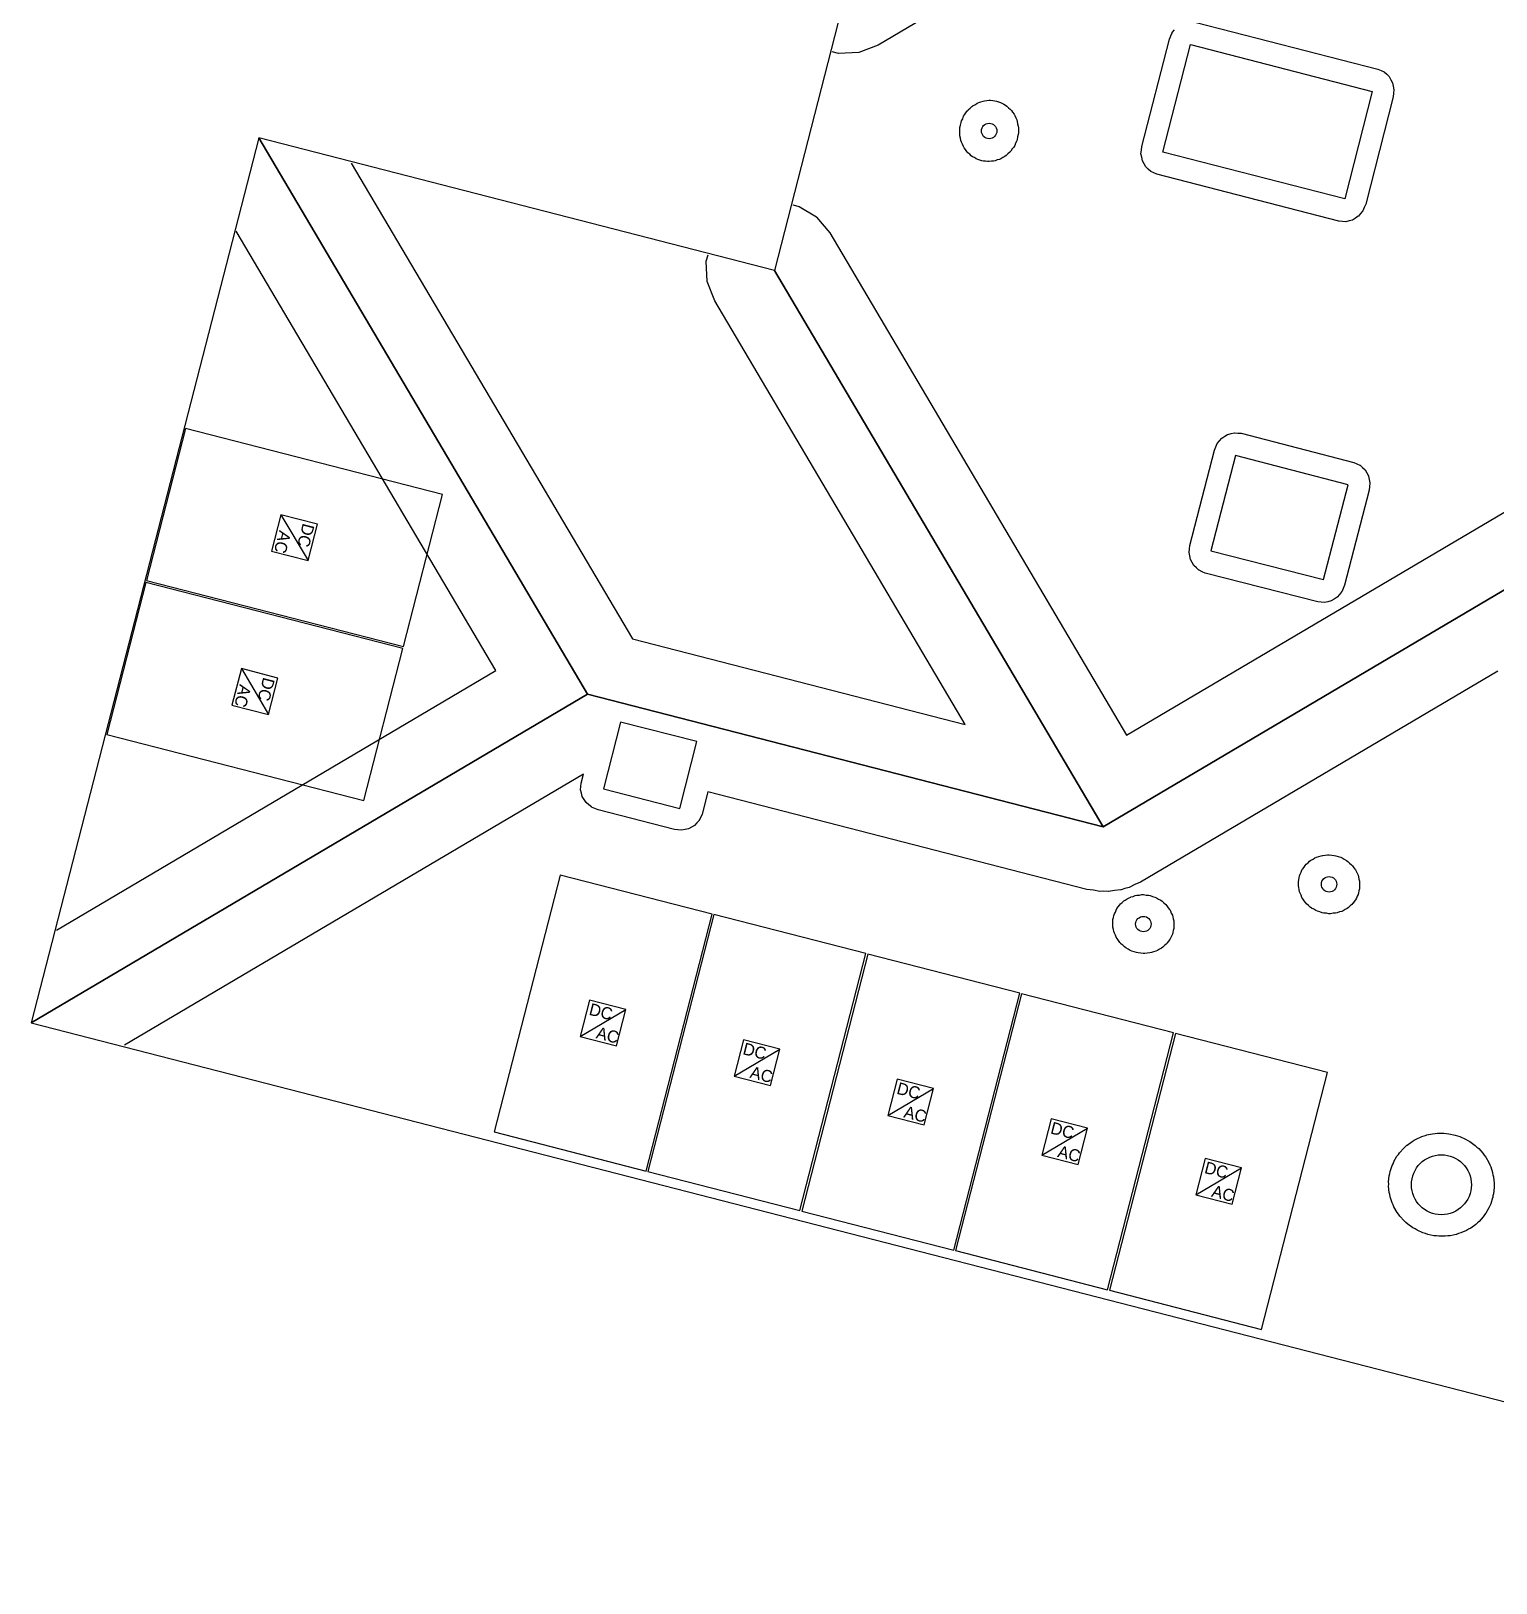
# Model space of a CAD drawing. Header units: feet. Extents: x -34.7 to 27.5, y -30.8 to 31.9.
# Drawn here: x -33.25 to -1.25, y -30.83 to 3.07 of the extents above; entities that cross this region are included whole.
import ezdxf

# ---------------------------------------------------------------- set-up
doc = ezdxf.new("R2010")
doc.units = ezdxf.units.FT
for name, color, linetype in [('Buildings', 7, 'CONTINUOUS'), ('Modules', 7, 'CONTINUOUS'), ('Obstructions', 7, 'CONTINUOUS'), ('Setbacks', 7, 'CONTINUOUS')]:
    doc.layers.add(name, color=color, linetype=linetype)

msp = doc.modelspace()

# ---------------------------------------------------------------- linework, layer by layer
at = {"layer": 'Buildings', "color": 252}
for p, q in [((-15.409, 4.07), (-17.01, -2.156)), ((-28.274, 0.741), (-33.247, -18.593)), ((-17.01, -2.156), (-28.274, 0.741)), ((-28.274, 0.741), (-21.094, -11.412)), ((-21.094, -11.412), (-28.274, 0.741)), ((-17.01, -2.156), (-9.83, -14.309)), ((-9.83, -14.309), (-17.01, -2.156)), ((0.84, -8.005), (-9.83, -14.309)), ((-9.83, -14.309), (0.84, -8.005)), ((-21.094, -11.412), (-33.247, -18.593)), ((-33.247, -18.593), (-21.094, -11.412)), ((-9.83, -14.309), (-21.094, -11.412)), ((-21.094, -11.412), (-9.83, -14.309)), ((-33.247, -18.593), (14.325, -30.828))]:
    msp.add_line(p, q, dxfattribs=at)
at = {"layer": 'Modules', "color": 254}
for p, q in [((-29.87, -5.609), (-30.724, -8.93)), ((-24.26, -7.052), (-29.87, -5.609)), ((-25.114, -10.373), (-24.26, -7.052)), ((-27.787, -7.492), (-27.991, -8.286)), ((-26.993, -7.696), (-27.787, -7.492)), ((-27.787, -7.492), (-27.197, -8.49)), ((-27.197, -8.49), (-26.993, -7.696)), ((-27.991, -8.286), (-27.197, -8.49)), ((-30.737, -8.973), (-31.591, -12.293)), ((-25.126, -10.416), (-30.737, -8.973)), ((-30.724, -8.93), (-25.114, -10.373)), ((-25.98, -13.736), (-25.126, -10.416)), ((-28.653, -10.855), (-28.858, -11.65)), ((-27.859, -11.06), (-28.653, -10.855)), ((-28.653, -10.855), (-28.063, -11.854)), ((-28.063, -11.854), (-27.859, -11.06)), ((-28.858, -11.65), (-28.063, -11.854)), ((-31.591, -12.293), (-25.98, -13.736)), ((-21.69, -15.365), (-23.133, -20.975)), ((-18.369, -16.219), (-21.69, -15.365)), ((-19.812, -21.829), (-18.369, -16.219)), ((-18.329, -16.227), (-19.772, -21.837)), ((-15.009, -17.081), (-18.329, -16.227)), ((-16.452, -22.691), (-15.009, -17.081)), ((-14.969, -17.092), (-16.412, -22.703)), ((-11.649, -17.946), (-14.969, -17.092)), ((-13.092, -23.557), (-11.649, -17.946)), ((-11.609, -17.958), (-13.052, -23.568)), ((-8.288, -18.812), (-11.609, -17.958)), ((-21.046, -18.098), (-21.25, -18.892)), ((-21.25, -18.892), (-20.252, -18.302)), ((-20.252, -18.302), (-21.046, -18.098)), ((-20.456, -19.096), (-20.252, -18.302)), ((-21.25, -18.892), (-20.456, -19.096)), ((-17.686, -18.96), (-17.89, -19.754)), ((-16.891, -19.164), (-17.686, -18.96)), ((-9.731, -24.422), (-8.288, -18.812)), ((-8.246, -18.824), (-9.689, -24.434)), ((-4.925, -19.678), (-8.246, -18.824)), ((-17.89, -19.754), (-16.891, -19.164)), ((-17.096, -19.958), (-16.891, -19.164)), ((-17.89, -19.754), (-17.096, -19.958)), ((-14.325, -19.825), (-14.53, -20.62)), ((-13.531, -20.03), (-14.325, -19.825)), ((-6.368, -25.288), (-4.925, -19.678)), ((-14.53, -20.62), (-13.531, -20.03)), ((-13.735, -20.824), (-13.531, -20.03)), ((-14.53, -20.62), (-13.735, -20.824)), ((-23.133, -20.975), (-19.812, -21.829)), ((-10.965, -20.691), (-11.169, -21.485)), ((-11.169, -21.485), (-10.171, -20.895)), ((-10.171, -20.895), (-10.965, -20.691)), ((-10.375, -21.689), (-10.171, -20.895)), ((-11.169, -21.485), (-10.375, -21.689)), ((-7.602, -21.556), (-7.806, -22.351)), ((-6.808, -21.761), (-7.602, -21.556)), ((-19.772, -21.837), (-16.452, -22.691)), ((-7.806, -22.351), (-6.808, -21.761)), ((-7.012, -22.555), (-6.808, -21.761)), ((-7.806, -22.351), (-7.012, -22.555)), ((-16.412, -22.703), (-13.092, -23.557)), ((-13.052, -23.568), (-9.731, -24.422)), ((-9.689, -24.434), (-6.368, -25.288))]:
    msp.add_line(p, q, dxfattribs=at)
at = {"layer": 'Obstructions', "color": 252}
for p, q in [((-8.526, 0.431), (-7.922, 2.776)), ((-7.922, 2.776), (-3.95, 1.753)), ((-3.95, 1.753), (-4.55, -0.592)), ((-4.55, -0.592), (-8.526, 0.431)), ((-6.939, -6.201), (-7.473, -8.28)), ((-4.477, -6.837), (-6.939, -6.201)), ((-5.014, -8.911), (-4.477, -6.837)), ((-7.473, -8.28), (-5.014, -8.911)), ((-20.369, -12.023), (-20.742, -13.48)), ((-18.703, -12.45), (-20.369, -12.023)), ((-19.077, -13.908), (-18.703, -12.45)), ((-20.742, -13.48), (-19.077, -13.908))]:
    msp.add_line(p, q, dxfattribs=at)
for centre, radius in [((-12.318, 0.891), 0.169), ((-4.892, -15.566), 0.169), ((-8.949, -16.435), 0.169), ((-2.439, -22.129), 0.655)]:
    msp.add_circle(centre, radius, dxfattribs=at)
at = {"layer": 'Setbacks', "color": 2}
for p, q in [((-7.214, 7.217), (-14.745, 2.768)), ((-8.319, 3.039), (-8.27, 3.098)), ((-7.797, 3.263), (-3.824, 2.24)), ((-14.745, 2.768), (-15.164, 2.603)), ((-14.745, 2.768), (-14.745, 2.768)), ((-8.984, 0.549), (-8.381, 2.894)), ((-8.381, 2.894), (-8.381, 2.894)), ((-8.381, 2.894), (-8.381, 2.894)), ((-8.381, 2.894), (-8.381, 2.894)), ((-8.381, 2.894), (-8.38, 2.894)), ((-8.38, 2.894), (-8.35, 2.966)), ((-8.35, 2.966), (-8.32, 3.038)), ((-8.32, 3.038), (-8.319, 3.038)), ((-8.319, 3.038), (-8.319, 3.039)), ((-8.319, 3.038), (-8.319, 3.038)), ((-8.319, 3.038), (-8.319, 3.038)), ((-15.609, 2.581), (-15.747, 2.622)), ((-15.608, 2.581), (-15.609, 2.581)), ((-15.165, 2.603), (-15.608, 2.581)), ((-15.608, 2.581), (-15.608, 2.581)), ((-15.164, 2.603), (-15.165, 2.603)), ((-15.165, 2.603), (-15.165, 2.603)), ((-3.824, 2.24), (-3.824, 2.24)), ((-3.824, 2.24), (-3.757, 2.21)), ((-3.757, 2.21), (-3.689, 2.181)), ((-3.689, 2.181), (-3.689, 2.18)), ((-3.689, 2.18), (-3.689, 2.18)), ((-3.689, 2.18), (-3.689, 2.18)), ((-3.689, 2.18), (-3.688, 2.18)), ((-3.688, 2.18), (-3.634, 2.129)), ((-3.634, 2.129), (-3.579, 2.079)), ((-3.579, 2.079), (-3.579, 2.078)), ((-3.579, 2.078), (-3.579, 2.078)), ((-3.579, 2.078), (-3.579, 2.078)), ((-3.579, 2.078), (-3.578, 2.078)), ((-3.578, 2.078), (-3.542, 2.011)), ((-3.542, 2.011), (-3.505, 1.945)), ((-3.505, 1.945), (-3.505, 1.945)), ((-3.505, 1.945), (-3.505, 1.944)), ((-3.505, 1.944), (-3.505, 1.944)), ((-3.505, 1.944), (-3.505, 1.944)), ((-3.505, 1.944), (-3.49, 1.868)), ((-3.483, 1.713), (-3.491, 1.636)), ((-3.49, 1.868), (-3.475, 1.792)), ((-3.475, 1.791), (-3.483, 1.713)), ((-3.475, 1.792), (-3.475, 1.792)), ((-3.475, 1.792), (-3.475, 1.792)), ((-3.475, 1.792), (-3.475, 1.791)), ((-3.475, 1.791), (-3.475, 1.791)), ((-12.794, 1.33), (-12.771, 1.356)), ((-12.771, 1.356), (-12.77, 1.357)), ((-12.77, 1.357), (-12.73, 1.39)), ((-12.73, 1.39), (-12.693, 1.426)), ((-12.693, 1.426), (-12.692, 1.427)), ((-12.692, 1.427), (-12.664, 1.448)), ((-12.664, 1.448), (-12.663, 1.448)), ((-12.663, 1.448), (-12.619, 1.471)), ((-12.619, 1.471), (-12.576, 1.498)), ((-12.576, 1.498), (-12.544, 1.513)), ((-12.576, 1.498), (-12.576, 1.498)), ((-12.544, 1.513), (-12.543, 1.513)), ((-12.543, 1.513), (-12.497, 1.525)), ((-12.497, 1.525), (-12.451, 1.543)), ((-12.451, 1.543), (-12.416, 1.55)), ((-12.451, 1.543), (-12.451, 1.543)), ((-12.416, 1.55), (-12.369, 1.553)), ((-12.416, 1.55), (-12.416, 1.55)), ((-12.369, 1.553), (-12.322, 1.56)), ((-12.322, 1.56), (-12.322, 1.56)), ((-12.322, 1.56), (-12.286, 1.56)), ((-12.286, 1.56), (-12.286, 1.56)), ((-12.286, 1.56), (-12.24, 1.553)), ((-12.24, 1.553), (-12.194, 1.551)), ((-12.194, 1.551), (-12.194, 1.551)), ((-12.194, 1.551), (-12.159, 1.543)), ((-12.159, 1.543), (-12.159, 1.543)), ((-12.159, 1.543), (-12.116, 1.526)), ((-12.116, 1.526), (-12.071, 1.515)), ((-12.071, 1.515), (-12.071, 1.514)), ((-12.071, 1.514), (-12.038, 1.5)), ((-12.038, 1.5), (-12.038, 1.5)), ((-12.038, 1.5), (-11.999, 1.474)), ((-11.999, 1.474), (-11.957, 1.453)), ((-11.957, 1.453), (-11.957, 1.453)), ((-11.957, 1.453), (-11.928, 1.432)), ((-11.928, 1.432), (-11.928, 1.432)), ((-11.928, 1.432), (-11.894, 1.398)), ((-11.894, 1.398), (-11.857, 1.368)), ((-11.857, 1.368), (-11.856, 1.368)), ((-11.856, 1.368), (-11.833, 1.341)), ((-3.491, 1.636), (-4.092, -0.709)), ((-3.491, 1.636), (-3.491, 1.636)), ((-12.955, 0.967), (-12.941, 1.021)), ((-12.941, 1.021), (-12.932, 1.076)), ((-12.932, 1.076), (-12.921, 1.11)), ((-12.932, 1.076), (-12.932, 1.076)), ((-12.921, 1.11), (-12.896, 1.159)), ((-12.921, 1.11), (-12.921, 1.11)), ((-12.896, 1.159), (-12.876, 1.211)), ((-12.876, 1.211), (-12.858, 1.242)), ((-12.876, 1.211), (-12.876, 1.211)), ((-12.858, 1.242), (-12.824, 1.284)), ((-12.858, 1.242), (-12.858, 1.242)), ((-12.824, 1.284), (-12.795, 1.33)), ((-12.795, 1.33), (-12.794, 1.33)), ((-11.833, 1.341), (-11.833, 1.341)), ((-11.833, 1.341), (-11.806, 1.299)), ((-11.806, 1.299), (-11.774, 1.261)), ((-11.774, 1.261), (-11.774, 1.26)), ((-11.774, 1.26), (-11.756, 1.23)), ((-11.756, 1.23), (-11.756, 1.229)), ((-11.756, 1.229), (-11.738, 1.181)), ((-11.738, 1.181), (-11.714, 1.135)), ((-11.714, 1.135), (-11.714, 1.135)), ((-11.714, 1.135), (-11.703, 1.101)), ((-11.703, 1.101), (-11.703, 1.101)), ((-11.703, 1.101), (-11.695, 1.048)), ((-11.695, 1.048), (-11.681, 0.997)), ((-12.959, 0.932), (-12.955, 0.967)), ((-12.959, 0.931), (-12.959, 0.932)), ((-12.957, 0.877), (-12.959, 0.931)), ((-12.959, 0.822), (-12.957, 0.877)), ((-12.959, 0.821), (-12.959, 0.822)), ((-12.955, 0.786), (-12.959, 0.821)), ((-12.955, 0.967), (-12.955, 0.967)), ((-12.942, 0.734), (-12.955, 0.786)), ((-12.955, 0.786), (-12.955, 0.786)), ((-12.933, 0.681), (-12.942, 0.734)), ((-12.922, 0.647), (-12.933, 0.681)), ((-12.933, 0.681), (-12.933, 0.681)), ((-11.704, 0.706), (-11.715, 0.673)), ((-11.695, 0.761), (-11.704, 0.707)), ((-11.704, 0.707), (-11.704, 0.706)), ((-11.681, 0.815), (-11.695, 0.761)), ((-11.681, 0.997), (-11.681, 0.996)), ((-11.681, 0.996), (-11.677, 0.961)), ((-11.677, 0.851), (-11.681, 0.816)), ((-11.681, 0.816), (-11.681, 0.815)), ((-11.677, 0.961), (-11.68, 0.906)), ((-11.68, 0.906), (-11.677, 0.851)), ((-11.677, 0.961), (-11.677, 0.961)), ((-11.677, 0.851), (-11.677, 0.851)), ((-12.899, 0.601), (-12.922, 0.647)), ((-12.922, 0.647), (-12.922, 0.647)), ((-12.88, 0.553), (-12.899, 0.601)), ((-12.88, 0.552), (-12.88, 0.553)), ((-12.862, 0.522), (-12.88, 0.552)), ((-12.862, 0.521), (-12.862, 0.522)), ((-12.831, 0.483), (-12.862, 0.521)), ((-12.804, 0.441), (-12.831, 0.483)), ((-12.78, 0.415), (-12.804, 0.441)), ((-12.804, 0.441), (-12.804, 0.441)), ((-12.78, 0.414), (-12.78, 0.415)), ((-12.742, 0.385), (-12.78, 0.414)), ((-12.709, 0.35), (-12.742, 0.385)), ((-12.708, 0.35), (-12.709, 0.35)), ((-12.68, 0.329), (-12.708, 0.35)), ((-11.944, 0.355), (-11.973, 0.335)), ((-11.906, 0.393), (-11.944, 0.356)), ((-11.944, 0.356), (-11.944, 0.355)), ((-11.866, 0.426), (-11.906, 0.393)), ((-11.842, 0.452), (-11.866, 0.426)), ((-11.866, 0.426), (-11.866, 0.426)), ((-11.812, 0.498), (-11.842, 0.453)), ((-11.842, 0.453), (-11.842, 0.452)), ((-11.778, 0.54), (-11.812, 0.498)), ((-11.76, 0.571), (-11.778, 0.54)), ((-11.778, 0.54), (-11.778, 0.54)), ((-11.74, 0.623), (-11.76, 0.571)), ((-11.76, 0.571), (-11.76, 0.571)), ((-11.715, 0.672), (-11.74, 0.623)), ((-11.715, 0.673), (-11.715, 0.672)), ((-9.001, 0.393), (-8.993, 0.471)), ((-9.001, 0.393), (-9.001, 0.393)), ((-9.001, 0.393), (-9.001, 0.393)), ((-9.001, 0.392), (-9.001, 0.393)), ((-8.986, 0.316), (-9.001, 0.392)), ((-9.001, 0.392), (-9.001, 0.392)), ((-8.993, 0.471), (-8.984, 0.548)), ((-8.984, 0.548), (-8.984, 0.549)), ((-8.984, 0.548), (-8.984, 0.548)), ((-8.984, 0.548), (-8.984, 0.548)), ((-26.253, 0.188), (-20.112, -10.206)), ((-12.679, 0.329), (-12.68, 0.329)), ((-12.638, 0.308), (-12.679, 0.329)), ((-12.599, 0.282), (-12.638, 0.308)), ((-12.598, 0.282), (-12.599, 0.282)), ((-12.566, 0.268), (-12.598, 0.282)), ((-12.565, 0.268), (-12.566, 0.268)), ((-12.521, 0.256), (-12.565, 0.268)), ((-12.478, 0.239), (-12.521, 0.256)), ((-12.477, 0.239), (-12.478, 0.239)), ((-12.443, 0.232), (-12.477, 0.239)), ((-12.442, 0.232), (-12.443, 0.232)), ((-12.396, 0.23), (-12.442, 0.232)), ((-12.351, 0.222), (-12.396, 0.23)), ((-12.35, 0.222), (-12.351, 0.222)), ((-12.315, 0.222), (-12.35, 0.222)), ((-12.314, 0.222), (-12.315, 0.222)), ((-12.268, 0.23), (-12.314, 0.222)), ((-12.221, 0.232), (-12.268, 0.23)), ((-12.22, 0.232), (-12.221, 0.232)), ((-12.186, 0.239), (-12.22, 0.232)), ((-12.185, 0.239), (-12.186, 0.239)), ((-12.14, 0.257), (-12.185, 0.239)), ((-12.093, 0.269), (-12.14, 0.257)), ((-12.06, 0.284), (-12.093, 0.27)), ((-12.093, 0.27), (-12.093, 0.269)), ((-12.018, 0.312), (-12.06, 0.284)), ((-12.06, 0.284), (-12.06, 0.284)), ((-11.973, 0.334), (-12.018, 0.312)), ((-11.973, 0.335), (-11.973, 0.334)), ((-8.971, 0.241), (-8.986, 0.316)), ((-8.971, 0.24), (-8.971, 0.241)), ((-8.97, 0.239), (-8.971, 0.24)), ((-8.971, 0.24), (-8.971, 0.24)), ((-8.971, 0.24), (-8.971, 0.24)), ((-8.934, 0.173), (-8.97, 0.239)), ((-8.897, 0.107), (-8.934, 0.173)), ((-8.897, 0.106), (-8.897, 0.107)), ((-8.842, 0.055), (-8.897, 0.106)), ((-8.897, 0.106), (-8.897, 0.106)), ((-8.897, 0.106), (-8.897, 0.106)), ((-8.897, 0.106), (-8.897, 0.106)), ((-8.788, 0.004), (-8.842, 0.055)), ((-8.787, 0.004), (-8.788, 0.004)), ((-8.719, -0.026), (-8.787, 0.004)), ((-8.787, 0.004), (-8.787, 0.004)), ((-8.787, 0.004), (-8.787, 0.004)), ((-8.787, 0.004), (-8.787, 0.004)), ((-8.652, -0.056), (-8.719, -0.026)), ((-4.676, -1.079), (-8.652, -0.056)), ((-8.652, -0.056), (-8.652, -0.056)), ((-8.652, -0.056), (-8.652, -0.056)), ((-8.652, -0.056), (-8.652, -0.056)), ((-16.608, -0.724), (-16.467, -0.756)), ((-16.467, -0.756), (-16.467, -0.756)), ((-16.467, -0.756), (-16.466, -0.756)), ((-16.466, -0.756), (-16.089, -0.988)), ((-16.089, -0.988), (-16.088, -0.989)), ((-16.088, -0.989), (-16.088, -0.989)), ((-16.088, -0.989), (-15.8, -1.336)), ((-4.318, -1.014), (-4.382, -1.055)), ((-4.254, -0.974), (-4.318, -1.014)), ((-4.253, -0.973), (-4.254, -0.974)), ((-4.203, -0.914), (-4.253, -0.973)), ((-4.253, -0.973), (-4.253, -0.973)), ((-4.253, -0.973), (-4.253, -0.973)), ((-4.253, -0.973), (-4.253, -0.973)), ((-4.154, -0.855), (-4.203, -0.914)), ((-4.153, -0.854), (-4.154, -0.855)), ((-4.123, -0.782), (-4.153, -0.853)), ((-4.153, -0.853), (-4.153, -0.854)), ((-4.153, -0.854), (-4.153, -0.854)), ((-4.153, -0.854), (-4.153, -0.854)), ((-4.092, -0.71), (-4.123, -0.782)), ((-4.092, -0.709), (-4.092, -0.709)), ((-4.092, -0.709), (-4.092, -0.71)), ((-4.092, -0.71), (-4.092, -0.71)), ((-23.092, -10.898), (-28.765, -1.297)), ((-15.8, -1.336), (-15.8, -1.336)), ((-15.8, -1.336), (-9.316, -12.311)), ((-4.675, -1.079), (-4.676, -1.079)), ((-4.676, -1.079), (-4.676, -1.079)), ((-4.602, -1.085), (-4.675, -1.079)), ((-4.675, -1.079), (-4.675, -1.079)), ((-4.529, -1.092), (-4.602, -1.085)), ((-4.528, -1.092), (-4.529, -1.092)), ((-4.527, -1.092), (-4.528, -1.092)), ((-4.528, -1.092), (-4.528, -1.092)), ((-4.528, -1.092), (-4.528, -1.092)), ((-4.455, -1.073), (-4.527, -1.092)), ((-4.383, -1.055), (-4.455, -1.073)), ((-4.382, -1.055), (-4.383, -1.055)), ((-4.382, -1.055), (-4.382, -1.055)), ((-4.382, -1.055), (-4.382, -1.055)), ((-4.382, -1.055), (-4.382, -1.055)), ((-18.499, -1.956), (-18.458, -1.817)), ((-18.499, -1.957), (-18.499, -1.956)), ((-18.499, -1.956), (-18.499, -1.956)), ((-18.477, -2.4), (-18.499, -1.957)), ((-18.477, -2.401), (-18.477, -2.4)), ((-18.477, -2.4), (-18.477, -2.4)), ((-18.312, -2.82), (-18.477, -2.401)), ((-12.844, -12.075), (-18.312, -2.82)), ((-18.312, -2.82), (-18.312, -2.82)), ((-7.172, -5.779), (-7.108, -5.738)), ((-7.108, -5.738), (-7.108, -5.738)), ((-7.108, -5.738), (-7.107, -5.738)), ((-7.107, -5.738), (-7.034, -5.72)), ((-7.107, -5.738), (-7.107, -5.738)), ((-7.107, -5.738), (-7.107, -5.738)), ((-7.034, -5.72), (-6.963, -5.702)), ((-6.963, -5.702), (-6.962, -5.701)), ((-6.962, -5.701), (-6.962, -5.701)), ((-6.962, -5.701), (-6.961, -5.701)), ((-6.961, -5.701), (-6.961, -5.701)), ((-6.961, -5.701), (-6.888, -5.708)), ((-6.888, -5.708), (-6.815, -5.714)), ((-6.815, -5.714), (-6.814, -5.714)), ((-6.814, -5.714), (-6.814, -5.714)), ((-6.814, -5.714), (-6.814, -5.714)), ((-6.814, -5.714), (-4.352, -6.35)), ((-7.931, -8.162), (-7.398, -6.084)), ((-7.398, -6.084), (-7.398, -6.083)), ((-7.398, -6.083), (-7.398, -6.083)), ((-7.398, -6.083), (-7.397, -6.083)), ((-7.397, -6.083), (-7.367, -6.011)), ((-7.367, -6.011), (-7.337, -5.939)), ((-7.337, -5.939), (-7.337, -5.939)), ((-7.337, -5.939), (-7.336, -5.939)), ((-7.336, -5.938), (-7.286, -5.879)), ((-7.336, -5.939), (-7.336, -5.938)), ((-7.336, -5.938), (-7.336, -5.938)), ((-7.286, -5.879), (-7.237, -5.82)), ((-7.237, -5.82), (-7.237, -5.82)), ((-7.237, -5.82), (-7.236, -5.82)), ((-7.236, -5.819), (-7.172, -5.779)), ((-7.236, -5.82), (-7.236, -5.819)), ((-7.236, -5.819), (-7.236, -5.819)), ((-4.352, -6.35), (-4.352, -6.35)), ((-4.352, -6.35), (-4.351, -6.35)), ((-4.351, -6.35), (-4.351, -6.35)), ((-4.351, -6.35), (-4.284, -6.38)), ((-4.284, -6.38), (-4.217, -6.41)), ((-4.217, -6.41), (-4.216, -6.41)), ((-4.216, -6.41), (-4.216, -6.41)), ((-4.216, -6.41), (-4.216, -6.41)), ((-4.216, -6.41), (-4.216, -6.411)), ((-4.216, -6.411), (-4.161, -6.461)), ((-4.161, -6.461), (-4.107, -6.512)), ((-4.107, -6.512), (-4.106, -6.512)), ((-4.106, -6.512), (-4.106, -6.512)), ((-4.106, -6.512), (-4.106, -6.513)), ((-4.106, -6.513), (-4.106, -6.513)), ((-4.106, -6.513), (-4.07, -6.579)), ((-4.07, -6.579), (-4.033, -6.646)), ((-4.033, -6.646), (-4.033, -6.646)), ((-4.033, -6.646), (-4.033, -6.646)), ((-4.033, -6.646), (-4.033, -6.647)), ((-4.033, -6.647), (-4.033, -6.647)), ((-4.033, -6.647), (-4.018, -6.723)), ((-4.018, -6.723), (-4.003, -6.798)), ((-9.316, -12.311), (-0.366, -7.024)), ((-4.019, -6.956), (-4.556, -9.03)), ((-4.011, -6.877), (-4.019, -6.955)), ((-4.019, -6.955), (-4.019, -6.955)), ((-4.019, -6.955), (-4.019, -6.955)), ((-4.019, -6.955), (-4.019, -6.956)), ((-4.003, -6.8), (-4.011, -6.877)), ((-4.003, -6.798), (-4.003, -6.799)), ((-4.003, -6.799), (-4.003, -6.799)), ((-4.003, -6.799), (-4.003, -6.799)), ((-4.003, -6.799), (-4.003, -6.8)), ((-7.948, -8.318), (-7.939, -8.239)), ((-7.948, -8.319), (-7.948, -8.318)), ((-7.948, -8.318), (-7.948, -8.318)), ((-7.948, -8.318), (-7.948, -8.318)), ((-7.933, -8.394), (-7.948, -8.319)), ((-7.939, -8.239), (-7.932, -8.162)), ((-7.918, -8.47), (-7.933, -8.394)), ((-7.932, -8.162), (-7.931, -8.162)), ((-7.931, -8.162), (-7.931, -8.162)), ((-7.931, -8.162), (-7.931, -8.162)), ((-7.918, -8.471), (-7.918, -8.47)), ((-7.917, -8.471), (-7.918, -8.471)), ((-7.918, -8.471), (-7.918, -8.471)), ((-7.881, -8.537), (-7.917, -8.471)), ((-7.844, -8.604), (-7.881, -8.537)), ((-7.844, -8.605), (-7.844, -8.604)), ((-7.79, -8.655), (-7.844, -8.605)), ((-7.844, -8.605), (-7.844, -8.605)), ((-7.844, -8.605), (-7.844, -8.605)), ((-7.734, -8.706), (-7.79, -8.655)), ((-7.734, -8.707), (-7.734, -8.706)), ((-7.733, -8.707), (-7.734, -8.707)), ((-7.734, -8.707), (-7.734, -8.707)), ((-7.666, -8.737), (-7.733, -8.707)), ((-7.599, -8.767), (-7.666, -8.737)), ((-7.598, -8.767), (-7.599, -8.767)), ((-5.139, -9.399), (-7.598, -8.767)), ((-7.598, -8.767), (-7.598, -8.767)), ((-7.598, -8.767), (-7.598, -8.767)), ((-7.598, -8.767), (-7.598, -8.767)), ((-4.587, -9.102), (-4.617, -9.174)), ((-4.556, -9.03), (-4.587, -9.102)), ((-4.556, -9.03), (-4.556, -9.03)), ((-5.066, -9.405), (-5.139, -9.399)), ((-5.139, -9.399), (-5.139, -9.399)), ((-4.993, -9.411), (-5.066, -9.405)), ((-4.992, -9.411), (-4.993, -9.411)), ((-4.993, -9.411), (-4.993, -9.411)), ((-4.991, -9.411), (-4.992, -9.411)), ((-4.992, -9.411), (-4.992, -9.411)), ((-4.919, -9.393), (-4.991, -9.411)), ((-4.847, -9.375), (-4.919, -9.393)), ((-4.846, -9.375), (-4.847, -9.375)), ((-4.847, -9.375), (-4.847, -9.375)), ((-4.847, -9.375), (-4.847, -9.375)), ((-4.782, -9.334), (-4.846, -9.375)), ((-4.846, -9.375), (-4.846, -9.375)), ((-4.718, -9.294), (-4.782, -9.334)), ((-4.717, -9.293), (-4.718, -9.294)), ((-4.718, -9.294), (-4.718, -9.294)), ((-4.667, -9.234), (-4.717, -9.293)), ((-4.717, -9.293), (-4.717, -9.293)), ((-4.717, -9.293), (-4.717, -9.293)), ((-4.618, -9.175), (-4.667, -9.234)), ((-4.617, -9.174), (-4.618, -9.175)), ((-4.618, -9.175), (-4.618, -9.175)), ((-4.617, -9.174), (-4.617, -9.174)), ((-4.617, -9.174), (-4.617, -9.174)), ((-20.112, -10.206), (-12.844, -12.075)), ((-32.693, -16.571), (-23.092, -10.898)), ((-1.208, -10.91), (-9.01, -15.519)), ((-21.179, -13.157), (-31.209, -19.083)), ((-21.23, -13.355), (-21.179, -13.157)), ((-21.242, -13.503), (-21.236, -13.429)), ((-21.242, -13.503), (-21.242, -13.503)), ((-21.242, -13.503), (-21.242, -13.503)), ((-21.242, -13.504), (-21.242, -13.503)), ((-21.242, -13.503), (-21.242, -13.503)), ((-21.224, -13.576), (-21.242, -13.504)), ((-21.236, -13.429), (-21.23, -13.356)), ((-21.23, -13.356), (-21.23, -13.355)), ((-18.465, -13.547), (-18.589, -14.033)), ((-10.181, -15.677), (-18.465, -13.547)), ((-21.206, -13.648), (-21.224, -13.576)), ((-21.206, -13.649), (-21.206, -13.648)), ((-21.205, -13.649), (-21.206, -13.649)), ((-21.206, -13.649), (-21.206, -13.649)), ((-21.206, -13.649), (-21.206, -13.649)), ((-21.165, -13.713), (-21.205, -13.649)), ((-21.124, -13.777), (-21.165, -13.713)), ((-21.124, -13.778), (-21.124, -13.777)), ((-21.123, -13.778), (-21.124, -13.778)), ((-21.124, -13.778), (-21.124, -13.778)), ((-21.124, -13.778), (-21.124, -13.778)), ((-21.064, -13.828), (-21.123, -13.778)), ((-21.005, -13.877), (-21.064, -13.828)), ((-21.005, -13.878), (-21.005, -13.877)), ((-21.004, -13.878), (-21.005, -13.878)), ((-21.005, -13.878), (-21.005, -13.878)), ((-21.005, -13.878), (-21.005, -13.878)), ((-20.932, -13.908), (-21.004, -13.878)), ((-20.86, -13.938), (-20.932, -13.908)), ((-20.86, -13.939), (-20.86, -13.938)), ((-19.194, -14.366), (-20.86, -13.939)), ((-20.86, -13.939), (-20.86, -13.939)), ((-20.86, -13.939), (-20.86, -13.939)), ((-20.86, -13.939), (-20.86, -13.939)), ((-18.701, -14.223), (-18.751, -14.278)), ((-18.65, -14.169), (-18.701, -14.223)), ((-18.649, -14.168), (-18.65, -14.169)), ((-18.619, -14.101), (-18.649, -14.168)), ((-18.649, -14.168), (-18.649, -14.168)), ((-18.649, -14.168), (-18.649, -14.168)), ((-18.649, -14.168), (-18.649, -14.168)), ((-18.589, -14.033), (-18.619, -14.101)), ((-18.589, -14.033), (-18.589, -14.033)), ((-18.589, -14.033), (-18.589, -14.033)), ((-18.589, -14.033), (-18.589, -14.033)), ((-19.116, -14.374), (-19.194, -14.366)), ((-19.194, -14.366), (-19.194, -14.366)), ((-19.194, -14.366), (-19.194, -14.366)), ((-19.194, -14.366), (-19.194, -14.366)), ((-19.038, -14.382), (-19.116, -14.374)), ((-19.037, -14.382), (-19.038, -14.382)), ((-19.038, -14.382), (-19.038, -14.382)), ((-19.038, -14.382), (-19.038, -14.382)), ((-19.038, -14.382), (-19.038, -14.382)), ((-18.961, -14.367), (-19.037, -14.382)), ((-18.886, -14.352), (-18.961, -14.367)), ((-18.885, -14.352), (-18.886, -14.352)), ((-18.818, -14.315), (-18.885, -14.352)), ((-18.885, -14.352), (-18.885, -14.352)), ((-18.885, -14.352), (-18.885, -14.352)), ((-18.885, -14.352), (-18.885, -14.352)), ((-18.752, -14.279), (-18.818, -14.315)), ((-18.751, -14.278), (-18.752, -14.278)), ((-18.752, -14.278), (-18.752, -14.279)), ((-18.751, -14.278), (-18.751, -14.278)), ((-18.751, -14.278), (-18.751, -14.278)), ((-5.487, -15.26), (-5.47, -15.229)), ((-5.47, -15.229), (-5.469, -15.229)), ((-5.469, -15.229), (-5.439, -15.192)), ((-5.439, -15.192), (-5.414, -15.153)), ((-5.414, -15.152), (-5.39, -15.126)), ((-5.414, -15.153), (-5.414, -15.152)), ((-5.39, -15.126), (-5.352, -15.095)), ((-5.39, -15.126), (-5.39, -15.126)), ((-5.352, -15.095), (-5.318, -15.061)), ((-5.318, -15.061), (-5.317, -15.06)), ((-5.317, -15.06), (-5.289, -15.04)), ((-5.289, -15.04), (-5.288, -15.039)), ((-5.288, -15.039), (-5.243, -15.016)), ((-5.243, -15.016), (-5.201, -14.989)), ((-5.201, -14.989), (-5.2, -14.989)), ((-5.2, -14.989), (-5.168, -14.974)), ((-5.168, -14.974), (-5.117, -14.96)), ((-5.168, -14.974), (-5.168, -14.974)), ((-5.117, -14.96), (-5.068, -14.942)), ((-5.068, -14.942), (-5.067, -14.942)), ((-5.067, -14.942), (-5.033, -14.934)), ((-5.033, -14.934), (-5.032, -14.934)), ((-5.032, -14.934), (-4.978, -14.931)), ((-4.978, -14.931), (-4.925, -14.923)), ((-4.925, -14.923), (-4.924, -14.923)), ((-4.924, -14.923), (-4.889, -14.923)), ((-4.889, -14.923), (-4.889, -14.923)), ((-4.889, -14.923), (-4.834, -14.931)), ((-4.834, -14.931), (-4.779, -14.935)), ((-4.779, -14.935), (-4.778, -14.935)), ((-4.778, -14.935), (-4.744, -14.942)), ((-4.744, -14.942), (-4.743, -14.942)), ((-4.743, -14.942), (-4.691, -14.961)), ((-4.691, -14.961), (-4.638, -14.976)), ((-4.638, -14.976), (-4.637, -14.976)), ((-4.637, -14.976), (-4.605, -14.991)), ((-4.605, -14.991), (-4.605, -14.991)), ((-4.605, -14.991), (-4.559, -15.02)), ((-4.559, -15.02), (-4.51, -15.046)), ((-4.51, -15.046), (-4.51, -15.046)), ((-4.51, -15.046), (-4.481, -15.067)), ((-4.481, -15.067), (-4.481, -15.067)), ((-4.481, -15.067), (-4.443, -15.104)), ((-4.443, -15.104), (-4.402, -15.138)), ((-4.402, -15.138), (-4.401, -15.138)), ((-4.401, -15.138), (-4.378, -15.165)), ((-4.378, -15.165), (-4.378, -15.165)), ((-4.378, -15.165), (-4.35, -15.208)), ((-4.35, -15.208), (-4.317, -15.248)), ((-4.317, -15.248), (-4.317, -15.248)), ((-4.317, -15.248), (-4.299, -15.279)), ((-9.138, -15.57), (-9.258, -15.636)), ((-9.01, -15.519), (-9.138, -15.57)), ((-9.01, -15.519), (-9.01, -15.519)), ((-5.559, -15.505), (-5.556, -15.47)), ((-5.557, -15.552), (-5.559, -15.505)), ((-5.559, -15.505), (-5.559, -15.505)), ((-5.559, -15.598), (-5.557, -15.552)), ((-5.556, -15.469), (-5.543, -15.425)), ((-5.556, -15.47), (-5.556, -15.469)), ((-5.543, -15.425), (-5.536, -15.379)), ((-5.536, -15.379), (-5.525, -15.345)), ((-5.536, -15.379), (-5.536, -15.379)), ((-5.525, -15.345), (-5.504, -15.304)), ((-5.525, -15.345), (-5.525, -15.345)), ((-5.504, -15.304), (-5.488, -15.26)), ((-5.488, -15.26), (-5.487, -15.26)), ((-4.299, -15.279), (-4.299, -15.279)), ((-4.299, -15.279), (-4.282, -15.325)), ((-4.282, -15.325), (-4.259, -15.369)), ((-4.259, -15.369), (-4.259, -15.37)), ((-4.259, -15.37), (-4.248, -15.403)), ((-4.248, -15.403), (-4.248, -15.404)), ((-4.248, -15.404), (-4.241, -15.451)), ((-4.241, -15.451), (-4.228, -15.497)), ((-4.228, -15.497), (-4.228, -15.498)), ((-4.228, -15.498), (-4.224, -15.533)), ((-4.224, -15.533), (-4.227, -15.58)), ((-4.227, -15.58), (-4.224, -15.626)), ((-4.224, -15.533), (-4.224, -15.533)), ((-10.181, -15.678), (-10.181, -15.677)), ((-10.041, -15.692), (-10.181, -15.678)), ((-9.903, -15.723), (-10.041, -15.692)), ((-9.809, -15.716), (-9.903, -15.723)), ((-9.903, -15.723), (-9.903, -15.723)), ((-9.903, -15.723), (-9.903, -15.723)), ((-9.715, -15.726), (-9.809, -15.716)), ((-9.714, -15.726), (-9.715, -15.726)), ((-9.577, -15.699), (-9.714, -15.726)), ((-9.714, -15.726), (-9.714, -15.726)), ((-9.438, -15.689), (-9.577, -15.699)), ((-9.437, -15.689), (-9.438, -15.689)), ((-9.351, -15.655), (-9.437, -15.689)), ((-9.437, -15.689), (-9.437, -15.689)), ((-9.409, -15.964), (-9.375, -15.93)), ((-9.375, -15.929), (-9.346, -15.909)), ((-9.375, -15.93), (-9.375, -15.929)), ((-9.259, -15.636), (-9.351, -15.655)), ((-9.346, -15.909), (-9.3, -15.886)), ((-9.346, -15.909), (-9.346, -15.909)), ((-9.3, -15.886), (-9.258, -15.858)), ((-9.258, -15.636), (-9.259, -15.636)), ((-9.259, -15.636), (-9.259, -15.636)), ((-9.258, -15.858), (-9.226, -15.844)), ((-9.258, -15.858), (-9.258, -15.858)), ((-9.226, -15.844), (-9.225, -15.843)), ((-9.225, -15.843), (-9.174, -15.83)), ((-9.174, -15.83), (-9.125, -15.811)), ((-9.125, -15.811), (-9.09, -15.804)), ((-9.125, -15.811), (-9.125, -15.811)), ((-9.09, -15.803), (-9.036, -15.8)), ((-9.09, -15.804), (-9.09, -15.803)), ((-9.036, -15.8), (-8.982, -15.792)), ((-8.982, -15.792), (-8.982, -15.792)), ((-8.982, -15.792), (-8.946, -15.792)), ((-8.946, -15.792), (-8.946, -15.792)), ((-8.946, -15.792), (-8.891, -15.8)), ((-8.891, -15.8), (-8.836, -15.804)), ((-8.836, -15.804), (-8.836, -15.804)), ((-8.836, -15.804), (-8.801, -15.811)), ((-8.801, -15.811), (-8.801, -15.811)), ((-8.801, -15.811), (-8.749, -15.831)), ((-8.749, -15.831), (-8.695, -15.846)), ((-8.695, -15.846), (-8.695, -15.846)), ((-8.695, -15.846), (-8.663, -15.86)), ((-8.663, -15.86), (-8.662, -15.86)), ((-8.662, -15.86), (-8.616, -15.89)), ((-8.616, -15.89), (-8.568, -15.915)), ((-8.568, -15.915), (-8.567, -15.915)), ((-8.567, -15.915), (-8.539, -15.936)), ((-5.559, -15.599), (-5.559, -15.598)), ((-5.556, -15.634), (-5.559, -15.599)), ((-5.543, -15.681), (-5.556, -15.634)), ((-5.556, -15.634), (-5.556, -15.634)), ((-5.536, -15.728), (-5.543, -15.681)), ((-5.525, -15.762), (-5.536, -15.728)), ((-5.536, -15.728), (-5.536, -15.728)), ((-5.524, -15.762), (-5.525, -15.762)), ((-5.502, -15.806), (-5.524, -15.762)), ((-5.484, -15.852), (-5.502, -15.806)), ((-5.484, -15.853), (-5.484, -15.852)), ((-5.466, -15.883), (-5.484, -15.853)), ((-5.466, -15.884), (-5.466, -15.883)), ((-5.434, -15.924), (-5.466, -15.884)), ((-5.406, -15.966), (-5.434, -15.924)), ((-4.314, -15.903), (-4.344, -15.939)), ((-4.296, -15.872), (-4.314, -15.902)), ((-4.314, -15.902), (-4.314, -15.903)), ((-4.28, -15.828), (-4.296, -15.871)), ((-4.296, -15.871), (-4.296, -15.872)), ((-4.258, -15.787), (-4.28, -15.828)), ((-4.247, -15.753), (-4.258, -15.786)), ((-4.258, -15.786), (-4.258, -15.787)), ((-4.24, -15.707), (-4.247, -15.752)), ((-4.247, -15.752), (-4.247, -15.753)), ((-4.228, -15.662), (-4.24, -15.707)), ((-4.224, -15.627), (-4.228, -15.662)), ((-4.228, -15.662), (-4.228, -15.662)), ((-4.224, -15.626), (-4.224, -15.627)), ((-9.601, -16.294), (-9.594, -16.248)), ((-9.594, -16.248), (-9.583, -16.214)), ((-9.594, -16.248), (-9.594, -16.248)), ((-9.583, -16.214), (-9.561, -16.173)), ((-9.583, -16.214), (-9.583, -16.214)), ((-9.561, -16.173), (-9.545, -16.129)), ((-9.545, -16.129), (-9.527, -16.098)), ((-9.545, -16.129), (-9.545, -16.129)), ((-9.527, -16.098), (-9.497, -16.061)), ((-9.527, -16.098), (-9.527, -16.098)), ((-9.497, -16.061), (-9.472, -16.022)), ((-9.472, -16.022), (-9.471, -16.021)), ((-9.471, -16.021), (-9.448, -15.995)), ((-9.448, -15.995), (-9.447, -15.995)), ((-9.447, -15.995), (-9.409, -15.964)), ((-8.539, -15.936), (-8.538, -15.936)), ((-8.538, -15.936), (-8.501, -15.974)), ((-8.501, -15.974), (-8.459, -16.007)), ((-8.459, -16.007), (-8.459, -16.008)), ((-8.459, -16.008), (-8.435, -16.034)), ((-8.435, -16.034), (-8.435, -16.034)), ((-8.435, -16.034), (-8.407, -16.077)), ((-8.407, -16.077), (-8.375, -16.117)), ((-8.375, -16.117), (-8.374, -16.118)), ((-8.374, -16.118), (-8.357, -16.148)), ((-8.357, -16.148), (-8.357, -16.149)), ((-8.357, -16.149), (-8.339, -16.195)), ((-8.339, -16.195), (-8.316, -16.239)), ((-8.316, -16.239), (-8.316, -16.239)), ((-8.316, -16.239), (-8.305, -16.273)), ((-8.305, -16.273), (-8.305, -16.273)), ((-5.406, -15.967), (-5.406, -15.966)), ((-5.382, -15.993), (-5.406, -15.967)), ((-5.34, -16.027), (-5.382, -15.993)), ((-5.382, -15.993), (-5.382, -15.993)), ((-5.303, -16.064), (-5.34, -16.027)), ((-5.302, -16.065), (-5.303, -16.064)), ((-5.274, -16.086), (-5.302, -16.065)), ((-5.273, -16.086), (-5.274, -16.086)), ((-5.225, -16.111), (-5.273, -16.086)), ((-5.179, -16.14), (-5.225, -16.111)), ((-5.178, -16.141), (-5.179, -16.14)), ((-5.146, -16.155), (-5.178, -16.141)), ((-5.145, -16.155), (-5.146, -16.155)), ((-5.092, -16.17), (-5.145, -16.155)), ((-5.04, -16.189), (-5.092, -16.17)), ((-5.04, -16.19), (-5.04, -16.189)), ((-5.005, -16.197), (-5.04, -16.19)), ((-4.95, -16.2), (-5.005, -16.197)), ((-5.005, -16.197), (-5.005, -16.197)), ((-4.895, -16.208), (-4.95, -16.2)), ((-4.894, -16.209), (-4.895, -16.208)), ((-4.859, -16.209), (-4.894, -16.209)), ((-4.805, -16.2), (-4.859, -16.208)), ((-4.859, -16.208), (-4.859, -16.209)), ((-4.751, -16.197), (-4.805, -16.2)), ((-4.75, -16.197), (-4.751, -16.197)), ((-4.716, -16.19), (-4.75, -16.197)), ((-4.667, -16.171), (-4.716, -16.19)), ((-4.716, -16.19), (-4.716, -16.19)), ((-4.616, -16.157), (-4.667, -16.171)), ((-4.615, -16.157), (-4.616, -16.157)), ((-4.583, -16.143), (-4.615, -16.157)), ((-4.54, -16.115), (-4.583, -16.143)), ((-4.583, -16.143), (-4.583, -16.143)), ((-4.495, -16.092), (-4.54, -16.115)), ((-4.466, -16.071), (-4.495, -16.092)), ((-4.495, -16.092), (-4.495, -16.092)), ((-4.432, -16.036), (-4.466, -16.071)), ((-4.466, -16.071), (-4.466, -16.071)), ((-4.394, -16.006), (-4.432, -16.036)), ((-4.393, -16.006), (-4.394, -16.006)), ((-4.37, -15.979), (-4.393, -16.006)), ((-4.369, -15.979), (-4.37, -15.979)), ((-4.344, -15.939), (-4.369, -15.979)), ((-9.617, -16.374), (-9.613, -16.339)), ((-9.617, -16.375), (-9.617, -16.374)), ((-9.614, -16.421), (-9.617, -16.375)), ((-9.617, -16.467), (-9.614, -16.421)), ((-9.617, -16.468), (-9.617, -16.467)), ((-9.613, -16.503), (-9.617, -16.468)), ((-9.613, -16.338), (-9.601, -16.294)), ((-9.613, -16.339), (-9.613, -16.338)), ((-9.613, -16.504), (-9.613, -16.503)), ((-9.6, -16.55), (-9.613, -16.504)), ((-9.593, -16.597), (-9.6, -16.55)), ((-9.582, -16.631), (-9.593, -16.597)), ((-9.593, -16.597), (-9.593, -16.597)), ((-8.305, -16.273), (-8.298, -16.32)), ((-8.298, -16.576), (-8.304, -16.622)), ((-8.298, -16.32), (-8.285, -16.366)), ((-8.285, -16.532), (-8.298, -16.576)), ((-8.285, -16.366), (-8.285, -16.367)), ((-8.285, -16.367), (-8.282, -16.402)), ((-8.282, -16.496), (-8.285, -16.531)), ((-8.285, -16.531), (-8.285, -16.532)), ((-8.282, -16.402), (-8.284, -16.449)), ((-8.284, -16.449), (-8.281, -16.495)), ((-8.282, -16.402), (-8.282, -16.402)), ((-8.281, -16.495), (-8.282, -16.496)), ((-9.559, -16.675), (-9.582, -16.631)), ((-9.582, -16.631), (-9.582, -16.631)), ((-9.542, -16.721), (-9.559, -16.675)), ((-9.542, -16.722), (-9.542, -16.721)), ((-9.524, -16.752), (-9.542, -16.722)), ((-9.524, -16.753), (-9.524, -16.752)), ((-9.491, -16.793), (-9.524, -16.753)), ((-9.463, -16.836), (-9.491, -16.793)), ((-9.439, -16.862), (-9.463, -16.836)), ((-9.463, -16.836), (-9.463, -16.836)), ((-9.439, -16.863), (-9.439, -16.862)), ((-9.398, -16.896), (-9.439, -16.863)), ((-9.36, -16.934), (-9.398, -16.896)), ((-9.331, -16.955), (-9.36, -16.934)), ((-9.36, -16.934), (-9.36, -16.934)), ((-8.524, -16.94), (-8.552, -16.961)), ((-8.523, -16.94), (-8.524, -16.94)), ((-8.489, -16.906), (-8.523, -16.94)), ((-8.451, -16.875), (-8.489, -16.906)), ((-8.427, -16.849), (-8.451, -16.875)), ((-8.451, -16.875), (-8.451, -16.875)), ((-8.401, -16.808), (-8.427, -16.848)), ((-8.427, -16.848), (-8.427, -16.849)), ((-8.371, -16.772), (-8.401, -16.808)), ((-8.353, -16.741), (-8.371, -16.772)), ((-8.371, -16.772), (-8.371, -16.772)), ((-8.337, -16.697), (-8.353, -16.74)), ((-8.353, -16.74), (-8.353, -16.741)), ((-8.316, -16.656), (-8.337, -16.697)), ((-8.315, -16.656), (-8.316, -16.656)), ((-8.305, -16.622), (-8.315, -16.656)), ((-8.304, -16.622), (-8.305, -16.622)), ((-9.282, -16.98), (-9.331, -16.955)), ((-9.331, -16.955), (-9.331, -16.955)), ((-9.236, -17.01), (-9.282, -16.98)), ((-9.203, -17.024), (-9.236, -17.01)), ((-9.236, -17.01), (-9.236, -17.01)), ((-9.149, -17.039), (-9.203, -17.024)), ((-9.203, -17.024), (-9.203, -17.024)), ((-9.098, -17.059), (-9.149, -17.039)), ((-9.097, -17.059), (-9.098, -17.059)), ((-9.063, -17.066), (-9.097, -17.059)), ((-9.062, -17.066), (-9.063, -17.066)), ((-9.007, -17.07), (-9.062, -17.066)), ((-8.952, -17.078), (-9.007, -17.07)), ((-8.917, -17.078), (-8.952, -17.078)), ((-8.952, -17.078), (-8.952, -17.078)), ((-8.916, -17.078), (-8.917, -17.078)), ((-8.863, -17.07), (-8.916, -17.078)), ((-8.808, -17.066), (-8.863, -17.07)), ((-8.773, -17.059), (-8.808, -17.066)), ((-8.808, -17.066), (-8.808, -17.066)), ((-8.724, -17.04), (-8.773, -17.059)), ((-8.773, -17.059), (-8.773, -17.059)), ((-8.673, -17.027), (-8.724, -17.04)), ((-8.641, -17.012), (-8.673, -17.026)), ((-8.673, -17.026), (-8.673, -17.027)), ((-8.64, -17.012), (-8.641, -17.012)), ((-8.598, -16.984), (-8.64, -17.012)), ((-8.553, -16.961), (-8.598, -16.984)), ((-8.552, -16.961), (-8.553, -16.961)), ((-2.764, -21.042), (-2.631, -21.014)), ((-2.631, -21.014), (-2.63, -21.014)), ((-2.63, -21.014), (-2.576, -21.011)), ((-2.576, -21.011), (-2.522, -21.003)), ((-2.522, -21.003), (-2.522, -21.003)), ((-2.522, -21.003), (-2.385, -21.003)), ((-2.385, -21.003), (-2.385, -21.003)), ((-2.385, -21.003), (-2.33, -21.011)), ((-2.33, -21.011), (-2.275, -21.014)), ((-2.275, -21.014), (-2.274, -21.014)), ((-2.274, -21.014), (-2.14, -21.043)), ((-3.354, -21.43), (-3.262, -21.328)), ((-3.262, -21.327), (-3.224, -21.297)), ((-3.262, -21.328), (-3.262, -21.327)), ((-3.224, -21.297), (-3.19, -21.262)), ((-3.19, -21.262), (-3.189, -21.262)), ((-3.189, -21.262), (-3.078, -21.182)), ((-3.078, -21.181), (-3.033, -21.158)), ((-3.078, -21.182), (-3.078, -21.181)), ((-3.033, -21.158), (-2.991, -21.131)), ((-2.991, -21.131), (-2.99, -21.131)), ((-2.99, -21.131), (-2.865, -21.075)), ((-2.865, -21.075), (-2.814, -21.061)), ((-2.865, -21.075), (-2.865, -21.075)), ((-2.814, -21.061), (-2.765, -21.043)), ((-2.765, -21.043), (-2.764, -21.042)), ((-2.14, -21.043), (-2.14, -21.043)), ((-2.14, -21.043), (-2.088, -21.062)), ((-2.088, -21.062), (-2.035, -21.077)), ((-2.035, -21.077), (-2.034, -21.077)), ((-2.034, -21.077), (-1.909, -21.133)), ((-1.909, -21.133), (-1.909, -21.133)), ((-1.909, -21.133), (-1.863, -21.163)), ((-1.863, -21.163), (-1.814, -21.188)), ((-1.814, -21.188), (-1.814, -21.188)), ((-1.814, -21.188), (-1.703, -21.269)), ((-1.703, -21.269), (-1.703, -21.269)), ((-1.703, -21.269), (-1.665, -21.306)), ((-1.665, -21.306), (-1.623, -21.34)), ((-1.623, -21.34), (-1.623, -21.34)), ((-1.623, -21.34), (-1.532, -21.442)), ((-3.516, -21.71), (-3.495, -21.669)), ((-3.495, -21.669), (-3.478, -21.626)), ((-3.478, -21.625), (-3.41, -21.507)), ((-3.478, -21.626), (-3.478, -21.625)), ((-3.41, -21.507), (-3.409, -21.506)), ((-3.409, -21.506), (-3.379, -21.47)), ((-3.379, -21.47), (-3.354, -21.43)), ((-3.354, -21.43), (-3.354, -21.43)), ((-1.532, -21.442), (-1.531, -21.442)), ((-1.531, -21.442), (-1.503, -21.485)), ((-1.503, -21.485), (-1.471, -21.525)), ((-1.471, -21.525), (-1.471, -21.526)), ((-1.471, -21.526), (-1.402, -21.644)), ((-1.402, -21.644), (-1.402, -21.645)), ((-1.402, -21.645), (-1.384, -21.691)), ((-1.384, -21.691), (-1.362, -21.735)), ((-3.592, -22.068), (-3.578, -21.932)), ((-3.578, -21.931), (-3.565, -21.887)), ((-3.578, -21.932), (-3.578, -21.931)), ((-3.565, -21.887), (-3.559, -21.841)), ((-3.559, -21.841), (-3.516, -21.71)), ((-3.559, -21.841), (-3.559, -21.841)), ((-3.516, -21.71), (-3.516, -21.71)), ((-1.362, -21.735), (-1.362, -21.735)), ((-1.362, -21.735), (-1.319, -21.865)), ((-1.319, -21.865), (-1.319, -21.866)), ((-1.319, -21.866), (-1.312, -21.913)), ((-1.312, -21.913), (-1.299, -21.959)), ((-1.299, -21.959), (-1.299, -21.96)), ((-1.299, -21.96), (-1.285, -22.096)), ((-3.589, -22.115), (-3.592, -22.068)), ((-3.592, -22.068), (-3.592, -22.068)), ((-3.592, -22.161), (-3.589, -22.115)), ((-3.592, -22.162), (-3.592, -22.161)), ((-3.578, -22.298), (-3.592, -22.162)), ((-3.565, -22.345), (-3.578, -22.298)), ((-3.578, -22.298), (-3.578, -22.298)), ((-3.558, -22.392), (-3.565, -22.345)), ((-1.312, -22.371), (-1.318, -22.416)), ((-1.299, -22.326), (-1.312, -22.371)), ((-1.285, -22.19), (-1.299, -22.326)), ((-1.299, -22.326), (-1.299, -22.326)), ((-1.285, -22.096), (-1.288, -22.143)), ((-1.288, -22.143), (-1.285, -22.189)), ((-1.285, -22.096), (-1.285, -22.096)), ((-1.285, -22.189), (-1.285, -22.19)), ((-3.516, -22.522), (-3.558, -22.392)), ((-3.558, -22.392), (-3.558, -22.392)), ((-3.515, -22.523), (-3.516, -22.522)), ((-3.493, -22.567), (-3.515, -22.523)), ((-3.475, -22.613), (-3.493, -22.567)), ((-3.406, -22.732), (-3.475, -22.613)), ((-3.475, -22.613), (-3.475, -22.613)), ((-1.399, -22.632), (-1.467, -22.751)), ((-1.382, -22.589), (-1.399, -22.632)), ((-1.399, -22.632), (-1.399, -22.632)), ((-1.361, -22.548), (-1.382, -22.589)), ((-1.319, -22.417), (-1.361, -22.547)), ((-1.361, -22.547), (-1.361, -22.548)), ((-1.318, -22.416), (-1.319, -22.417)), ((-3.374, -22.772), (-3.406, -22.732)), ((-3.406, -22.732), (-3.406, -22.732)), ((-3.346, -22.815), (-3.374, -22.772)), ((-3.346, -22.816), (-3.346, -22.815)), ((-3.254, -22.917), (-3.346, -22.816)), ((-3.254, -22.918), (-3.254, -22.917)), ((-3.212, -22.951), (-3.254, -22.918)), ((-3.175, -22.989), (-3.212, -22.951)), ((-3.174, -22.989), (-3.175, -22.989)), ((-3.064, -23.069), (-3.174, -22.989)), ((-1.688, -22.995), (-1.799, -23.076)), ((-1.653, -22.961), (-1.688, -22.995)), ((-1.688, -22.995), (-1.688, -22.995)), ((-1.615, -22.93), (-1.653, -22.961)), ((-1.523, -22.828), (-1.615, -22.93)), ((-1.615, -22.93), (-1.615, -22.93)), ((-1.498, -22.788), (-1.523, -22.828)), ((-1.523, -22.828), (-1.523, -22.828)), ((-1.468, -22.751), (-1.498, -22.788)), ((-1.467, -22.751), (-1.468, -22.751)), ((-3.063, -23.07), (-3.064, -23.069)), ((-3.014, -23.095), (-3.063, -23.07)), ((-2.968, -23.124), (-3.014, -23.095)), ((-2.968, -23.125), (-2.968, -23.124)), ((-2.843, -23.18), (-2.968, -23.125)), ((-2.842, -23.18), (-2.843, -23.18)), ((-2.789, -23.195), (-2.842, -23.18)), ((-2.737, -23.215), (-2.789, -23.195)), ((-2.603, -23.243), (-2.737, -23.215)), ((-2.737, -23.215), (-2.737, -23.215)), ((-2.602, -23.243), (-2.603, -23.243)), ((-2.547, -23.247), (-2.602, -23.243)), ((-2.493, -23.255), (-2.547, -23.247)), ((-2.492, -23.255), (-2.493, -23.255)), ((-2.355, -23.255), (-2.492, -23.255)), ((-2.301, -23.247), (-2.355, -23.255)), ((-2.355, -23.255), (-2.355, -23.255)), ((-2.247, -23.244), (-2.301, -23.247)), ((-2.113, -23.215), (-2.247, -23.244)), ((-2.247, -23.244), (-2.247, -23.244)), ((-2.112, -23.215), (-2.113, -23.215)), ((-2.063, -23.196), (-2.112, -23.215)), ((-2.012, -23.183), (-2.063, -23.196)), ((-1.887, -23.127), (-2.012, -23.182)), ((-2.012, -23.182), (-2.012, -23.183)), ((-1.844, -23.099), (-1.887, -23.127)), ((-1.887, -23.127), (-1.887, -23.127)), ((-1.799, -23.076), (-1.844, -23.099)), ((-1.799, -23.076), (-1.799, -23.076))]:
    msp.add_line(p, q, dxfattribs=at)

# ---------------------------------------------------------------- texts
at = {"layer": 'Modules'}
for s, rotation, p in [('DC', -104.4241, (-27.307, -7.666)), ('AC', -104.4241, (-27.821, -7.822)), ('AC', -104.4241, (-28.688, -11.185)), ('DC', -104.4241, (-28.173, -11.03)), ('DC', -14.4241, (-21.076, -18.412)), ('AC', -14.4241, (-20.92, -18.926)), ('DC', -14.4241, (-17.716, -19.274)), ('AC', -14.4241, (-17.56, -19.788)), ('DC', -14.4241, (-14.355, -20.139)), ('AC', -14.4241, (-14.2, -20.654)), ('DC', -14.4241, (-10.995, -21.005)), ('AC', -14.4241, (-10.839, -21.519)), ('DC', -14.4241, (-7.632, -21.871)), ('AC', -14.4241, (-7.476, -22.385))]:
    msp.add_text(s, height=0.2625, rotation=rotation, dxfattribs=at).set_placement(p)

doc.saveas('drawing.dxf')
